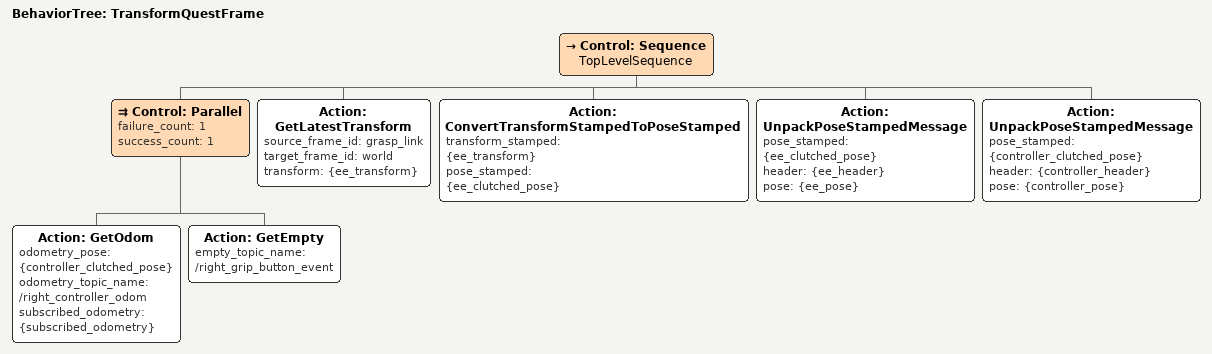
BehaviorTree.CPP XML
<?xml version='1.0' encoding='UTF-8'?>
<root BTCPP_format="4" main_tree_to_execute="TransformQuestFrame">
  <BehaviorTree ID="TransformQuestFrame" _description="Listens to grasp topic from controller. When controller grasp is toggled, we save the controller odom position and use that to republish those messages to the controller in the end effector frame ">
    <Control ID="Sequence" name="TopLevelSequence">
      <!--Wait for grip button press while capturing controller odom-->
      <Control ID="Parallel" failure_count="1" success_count="1">
        <Action ID="GetOdom" odometry_pose="{controller_clutched_pose}" odometry_topic_name="/right_controller_odom" subscribed_odometry="{subscribed_odometry}"/>
        <Action ID="GetEmpty" empty_topic_name="/right_grip_button_event"/>
      </Control>
      <!--Get the EE pose at clutch moment-->
      <Action ID="GetLatestTransform" source_frame_id="grasp_link" target_frame_id="world" transform="{ee_transform}"/>
      <Action ID="ConvertTransformStampedToPoseStamped" transform_stamped="{ee_transform}" pose_stamped="{ee_clutched_pose}"/>
      <!--Extract pose data from both poses (ignoring frame_ids)-->
      <Action ID="UnpackPoseStampedMessage" pose_stamped="{ee_clutched_pose}" header="{ee_header}" pose="{ee_pose}"/>
      <Action ID="UnpackPoseStampedMessage" pose_stamped="{controller_clutched_pose}" header="{controller_header}" pose="{controller_pose}"/>
    </Control>
  </BehaviorTree>
</root>
